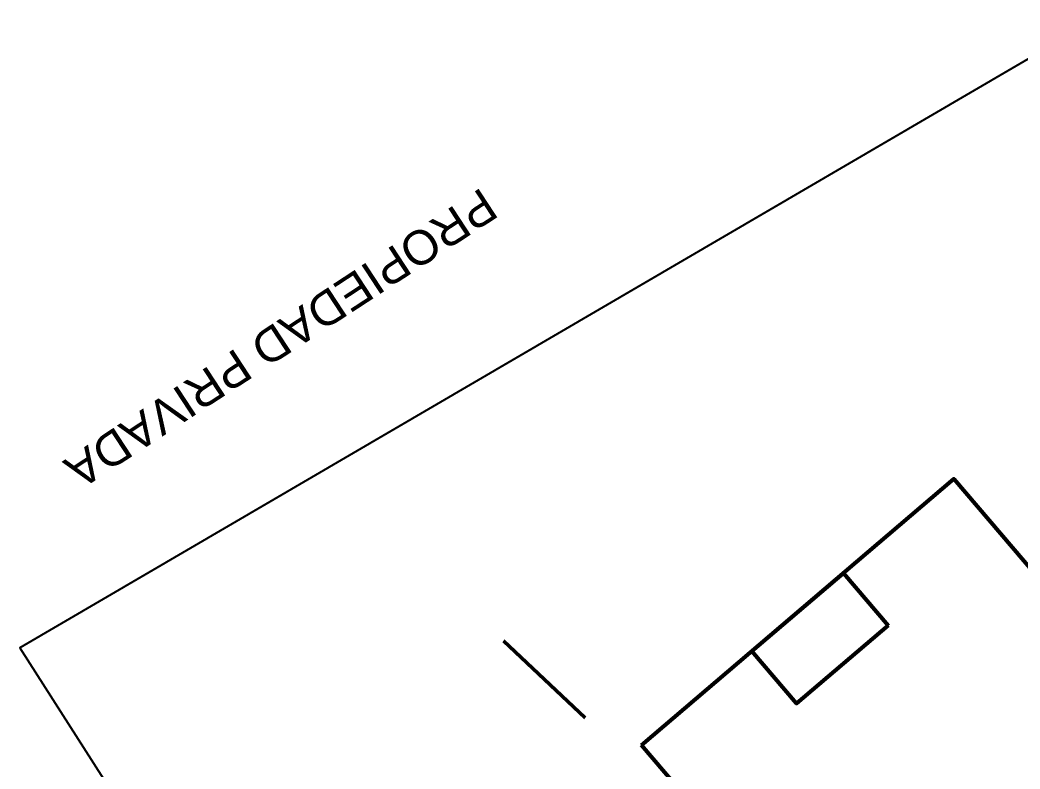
# Model space of a CAD drawing. Header units: metres. Extents: x 643973 to 644410, y 8488260 to 8488397.
# Drawn here: x 644211.55 to 644251.33, y 8488343.23 to 8488373.04 of the extents above; entities that cross this region are included whole.
import ezdxf

# ---------------------------------------------------------------- set-up
doc = ezdxf.new("R2010")
doc.units = ezdxf.units.M
doc.header["$MEASUREMENT"] = 0
doc.layers.add('CIRCUITO ELECTRICO DE SERVIDOR Y AP', color=1, linetype='Continuous', lineweight=50)
doc.layers.add('MUROS', color=251, linetype='Continuous', lineweight=53)
doc.layers.add('Planta', color=251, linetype='Continuous')
doc.layers.add('Unknown_Area_Type', color=5, linetype='Continuous')
doc.styles.add('style4', font='arial.ttf')

msp = doc.modelspace()

# ---------------------------------------------------------------- linework, layer by layer
at = {"layer": 'CIRCUITO ELECTRICO DE SERVIDOR Y AP'}
msp.add_line((644230.78049, 8488348.33541), (644234.02618, 8488345.26935), dxfattribs=at)
at = {"layer": 'MUROS'}
for points in [[(644236.27523, 8488344.17861), (644248.69924, 8488354.77754), (644263.8523, 8488337.01519), (644251.42829, 8488326.41626)], [(644246.08902, 8488348.94659), (644242.4446, 8488345.83753), (644240.66502, 8488347.92355), (644244.30944, 8488351.0326)]]:
    msp.add_lwpolyline(points, close=True, dxfattribs=at)
at = {"layer": 'Unknown_Area_Type'}
msp.add_polyline3d([(644227.50393, 8488323.05751, 0), (644252.2025, 8488295.97695, 0), (644299.08917, 8488327.33067, 0), (644254.32467, 8488373.03849, 0), (644211.54915, 8488348.05517, 0), (644227.50393, 8488323.05751, 0)], close=True, dxfattribs=at)

# ---------------------------------------------------------------- texts
at = {"layer": 'Planta', "color": 0, "style": 'style4'}
msp.add_text('PROPIEDAD PRIVADA', height=1.3554411, rotation=213.219154, dxfattribs=at).set_placement((644229.92302, 8488366.40573))

doc.saveas('drawing.dxf')
